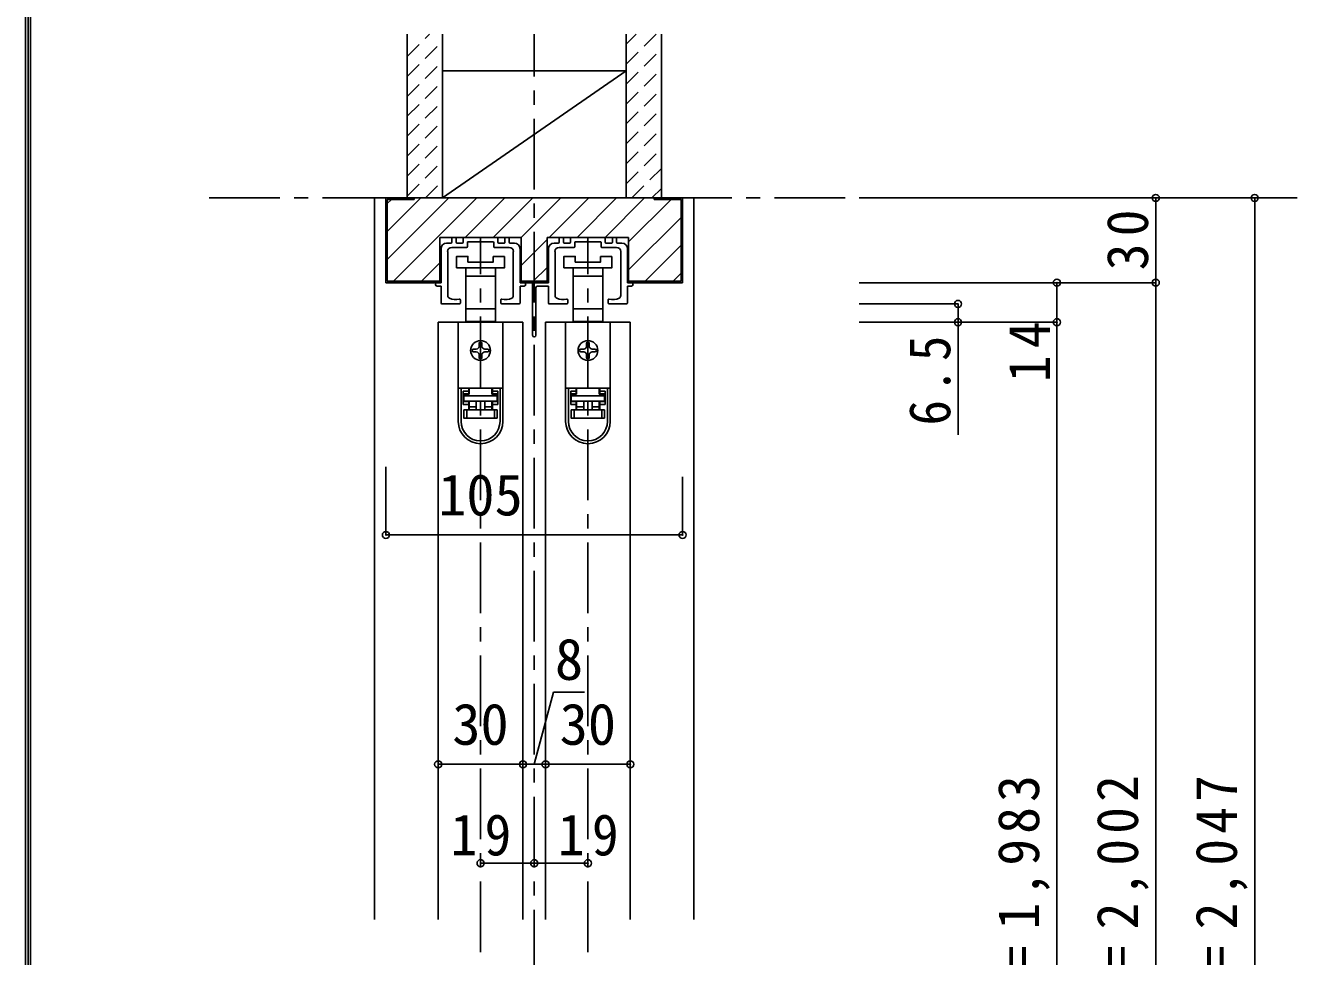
# Model space of a CAD drawing. Units: millimetres, scale not verified. Extents: x -973 to 977, y -718 to 696.
# Drawn here: x -973.3 to -519.3, y -329 to 0.5 of the extents above; entities that cross this region are included whole.
import ezdxf
from ezdxf.enums import TextEntityAlignment as Align

# ---------------------------------------------------------------- set-up
doc = ezdxf.new("R2010")
doc.units = ezdxf.units.MM
doc.header["$LTSCALE"] = 5
doc.header["$PDMODE"] = 32
doc.header["$PDSIZE"] = 2.5
doc.linetypes.add('CHAIN1', pattern=[8, 5, -1, 1, -1])
doc.linetypes.add('DASHED1', pattern=[1.8, 1.2, -0.6])
for name, color, linetype in [('0-1_通り芯', 4, 'CHAIN1'), ('0-2_柱', 3, 'Continuous'), ('0-3_仕上げ', 2, 'Continuous'), ('0-4_枠', 3, 'Continuous'), ('0-6_扉', 6, 'Continuous'), ('0-7_金物', 7, 'Continuous'), ('0-B_寸法', 7, 'Continuous'), ('0-C_ハッチ', 4, 'DASHED1'), ('F-1_枠', 6, 'Continuous')]:
    doc.layers.add(name, color=color, linetype=linetype)
doc.styles.add('ＭＳ ゴシック', font='')
doc.styles.get('ＭＳ ゴシック').set_extended_font_data('MS Gothic')

# ---------------------------------------------------------------- blocks, each defined once
blk = doc.blocks.new('下荷重(戸車)')
at = {"layer": '0-7_金物'}
for p, q in [((8.5, 37.107), (4.5, 37.107)), ((5.25, 30.107), (5.25, 33.107)), ((-5.25, 30.107), (0, 30.107)), ((0, 30.107), (5.25, 30.107)), ((5.25, 18.507), (5.25, 30.107)), ((0, 18.507), (-5.25, 18.507)), ((-5.25, 18.507), (-5.25, 14.107)), ((5.25, 18.507), (0, 18.507)), ((5.25, 14.107), (5.25, 18.507)), ((7.9, 13.807), (-7.9, 13.807)), ((-7.9, 13.807), (-7.9, -9.493)), ((-5.25, 14.107), (-4, 14.107)), ((-4, 14.107), (-4, 13.807)), ((4, 14.107), (-4, 14.107)), ((4, 14.107), (5.25, 14.107)), ((4, 13.807), (4, 14.107)), ((7.9, 13.807), (7.9, -9.493)), ((-0.5, 6.307), (-0.5, 5.307)), ((0.5, 5.307), (0.5, 6.307)), ((-1.5, 4.307), (-2.5, 4.307)), ((-2.5, 3.307), (-1.5, 3.307)), ((-0.5, 2.307), (-0.5, 1.307)), ((0.5, 1.307), (0.5, 2.307)), ((2.5, 4.307), (1.5, 4.307)), ((1.5, 3.307), (2.5, 3.307)), ((7.9, -9.493), (-7.9, -9.493)), ((-7.9, -9.493), (-7.9, -9.593)), ((-6.9, -9.593), (-7.9, -9.593)), ((-7.9, -9.593), (-7.9, -21.293)), ((-4.2, -9.593), (-6.9, -9.593)), ((-6.9, -21.293), (-6.9, -9.593)), ((-6.1, -10.593), (-6.1, -15.293)), ((-6.1, -10.593), (-4.2, -10.593)), ((-5.9, -11.693), (-5.9, -12.193)), ((-4, -11.693), (-5.9, -11.693)), ((-5.9, -12.193), (5.9, -12.193)), ((-5.9, -14.193), (-5.9, -12.193)), ((-4.9, -9.593), (-4.9, -9.493)), ((-4.2, -9.593), (-4.2, -10.593)), ((-4, -11.693), (-4, -9.493)), ((4, -9.493), (4, -11.693)), ((5.9, -11.693), (4, -11.693)), ((6.9, -9.593), (4.2, -9.593)), ((4.2, -10.593), (4.2, -9.593)), ((4.2, -11.593), (4.2, -10.593)), ((4.2, -10.593), (6.1, -10.593)), ((6.1, -11.593), (4.2, -11.593)), ((4.9, -9.493), (4.9, -9.593)), ((5.9, -12.193), (5.9, -11.693)), ((5.9, -12.193), (5.9, -14.193)), ((6.1, -15.293), (6.1, -10.593)), ((6.9, -9.593), (6.9, -21.293)), ((7.9, -9.593), (6.9, -9.593)), ((7.9, -9.493), (7.9, -9.593)), ((7.9, -21.293), (7.9, -9.593)), ((-6.1, -14.293), (-4.2, -14.293)), ((-4.2, -15.293), (-6.1, -15.293)), ((5.9, -14.193), (-5.9, -14.193)), ((-5.9, -17.193), (-4.9, -17.193)), ((-4.9, -17.193), (4.9, -17.193)), ((-4.9, -17.193), (-4.9, -20.193)), ((-4.2, -14.293), (-4.2, -15.293)), ((-4.2, -15.293), (-4.2, -17.193)), ((-4, -16.193), (-4, -14.193)), ((-1.5, -14.193), (-1.5, -17.193)), ((1.5, -14.193), (1.5, -17.193)), ((1.5, -16.193), (4, -16.193)), ((6.1, -15.293), (4.2, -15.293)), ((4.2, -17.193), (4.2, -15.293)), ((4.9, -17.193), (5.9, -17.193)), ((5.9, -17.193), (5.9, -20.193)), ((4.9, -20.193), (-4.9, -20.193))]:
    blk.add_line(p, q, dxfattribs=at)
for points in [[(-8.5, 33.107), (0, 33.107), (8.5, 33.107), (8.5, 37.107)], [(4.5, 37.107), (4.5, 35.107), (-4.5, 35.107), (-4.5, 37.107), (-8.5, 37.107), (-8.5, 33.107)], [(-5.25, 33.107), (-5.25, 30.107), (-5.25, 18.507)], [(-4.2, -10.593), (-4.2, -11.593), (-6.1, -11.593)], [(-4.9, -20.193), (-5.9, -20.193), (-5.9, -17.193)], [(-4, -17.193), (-4, -16.193), (-1.5, -16.193)], [(4, -14.193), (4, -16.193), (4, -17.193)], [(4.2, -15.293), (4.2, -14.293), (6.1, -14.293)], [(5.9, -20.193), (4.9, -20.193), (4.9, -17.193)]]:
    blk.add_lwpolyline(points, dxfattribs=at)
blk.add_circle((0, 3.807), 3.5, dxfattribs=at)
for centre, radius, start, end in [((-1.5, 5.307), 1, 270, 0), ((0, 6.307), 0.5, 90, 180), ((0, 6.307), 0.5, 0, 90), ((1.5, 5.307), 1, 180, 270), ((-2.5, 3.807), 0.5, 90, 180), ((-2.5, 3.807), 0.5, 180, 270), ((-1.5, 2.307), 1, 0, 90), ((0, 1.307), 0.5, 180, 270), ((0, 1.307), 0.5, 270, 0), ((1.5, 2.307), 1, 90, 180), ((2.5, 3.807), 0.5, 0, 90), ((2.5, 3.807), 0.5, 270, 0), ((0, -21.293), 7.9, 180, 0), ((0, -21.293), 6.9, 180, 0)]:
    blk.add_arc(centre, radius, start, end, dxfattribs=at)
blk = doc.blocks.new('02')
at = {"layer": '0-B_寸法'}
for p, q in [((-14, 4.623), (-14, -7.377)), ((-12, 6.623), (-10.45, 6.623)), ((-10.15, 6.923), (-10.15, 8.323)), ((-10.15, 5.123), (-4.95, 5.123)), ((-8.95, 8.623), (-9.85, 8.623)), ((-8.65, 6.923), (-8.65, 8.323)), ((-6.45, 6.623), (-8.35, 6.623)), ((-6.15, 8.323), (-6.15, 6.923)), ((-5.85, 8.623), (5.85, 8.623)), ((-4.65, 5.423), (-4.65, 6.823)), ((-4.35, 7.123), (-0.3, 7.123)), ((0, 7.423), (-0.3, 7.123)), ((0, 7.423), (0.3, 7.123)), ((4.35, 7.123), (0.3, 7.123)), ((4.65, 5.423), (4.65, 6.823)), ((10.15, 5.123), (4.95, 5.123)), ((6.15, 8.323), (6.15, 6.923)), ((6.45, 6.623), (8.35, 6.623)), ((8.65, 6.923), (8.65, 8.323)), ((8.95, 8.623), (9.85, 8.623)), ((10.15, 6.923), (10.15, 8.323)), ((12, 6.623), (10.45, 6.623)), ((14, 4.623), (14, -7.377)), ((-11.6, -11.949), (-11.6, 3.623)), ((11.6, -11.949), (11.6, 3.623)), ((-15.4, -7.377), (-14, -7.377)), ((-15.4, -8.577), (-14, -8.577)), ((-14, -14.577), (-14, -8.577)), ((15.4, -7.377), (14, -7.377)), ((15.4, -8.577), (14, -8.577)), ((14, -14.577), (14, -8.577)), ((-7.15, -14.577), (-7.15, -13.502)), ((7.15, -14.577), (7.15, -13.502)), ((-13.7, -14.877), (-7.45, -14.877)), ((13.7, -14.877), (7.45, -14.877))]:
    blk.add_line(p, q, dxfattribs=at)
for centre, radius, start, end in [((-12, 4.623), 2, 90, 180), ((-10.15, 3.623), 1.5, 90, 180), ((-10.45, 6.923), 0.3, 270, 0), ((-9.85, 8.323), 0.3, 90, 180), ((-8.95, 8.323), 0.3, 0, 90), ((-8.35, 6.923), 0.3, 180, 270), ((-6.45, 6.923), 0.3, 270, 0), ((-5.85, 8.323), 0.3, 90, 180), ((-4.95, 5.423), 0.3, 270, 0), ((-4.35, 6.823), 0.3, 90, 180), ((4.35, 6.823), 0.3, 0, 90), ((4.95, 5.423), 0.3, 180, 270), ((5.85, 8.323), 0.3, 0, 90), ((6.45, 6.923), 0.3, 180, 270), ((8.35, 6.923), 0.3, 270, 0), ((8.95, 8.323), 0.3, 90, 180), ((9.85, 8.323), 0.3, 0, 90), ((10.45, 6.923), 0.3, 180, 270), ((10.15, 3.623), 1.5, 0, 90), ((12, 4.623), 2, 0, 90), ((-15.4, -7.977), 0.6, 90, 180), ((-15.4, -7.977), 0.6, 180, 270), ((15.4, -7.977), 0.6, 0, 90), ((15.4, -7.977), 0.6, 270, 0), ((-10.6, -11.949), 1, 180, 243.25632), ((-8.8, -8.377), 5, 243.25632, 284.75682), ((-7.45, -13.502), 0.3, 0, 104.75682), ((7.45, -13.502), 0.3, 75.24318, 180), ((8.8, -8.377), 5, 255.24318, 296.74368), ((10.6, -11.949), 1, 296.74368, 0), ((-13.7, -14.577), 0.3, 180, 270), ((-7.45, -14.577), 0.3, 270, 0), ((7.45, -14.577), 0.3, 180, 270), ((13.7, -14.577), 0.3, 270, 0)]:
    blk.add_arc(centre, radius, start, end, dxfattribs=at)
blk = doc.blocks.new('03')
at = {"layer": '0-B_寸法'}
for p, q in [((-9.229, 7.776), (-9.229, 9.176)), ((-8.029, 9.476), (-8.929, 9.476)), ((-7.729, 7.776), (-7.729, 9.176)), ((-5.229, 9.176), (-5.229, 7.776)), ((-4.929, 9.476), (6.771, 9.476)), ((7.071, 9.176), (7.071, 7.776)), ((9.571, 7.776), (9.571, 9.176)), ((9.871, 9.476), (10.771, 9.476)), ((11.071, 7.776), (11.071, 9.176)), ((-13.079, 5.476), (-13.079, -6.524)), ((-11.079, 7.476), (-9.529, 7.476)), ((-9.229, 5.976), (-4.029, 5.976)), ((-5.529, 7.476), (-7.429, 7.476)), ((-3.729, 6.276), (-3.729, 7.676)), ((-3.429, 7.976), (0.621, 7.976)), ((0.921, 8.276), (0.621, 7.976)), ((0.921, 8.276), (1.221, 7.976)), ((5.271, 7.976), (1.221, 7.976)), ((5.571, 6.276), (5.571, 7.676)), ((11.071, 5.976), (5.871, 5.976)), ((7.371, 7.476), (9.271, 7.476)), ((12.921, 7.476), (11.371, 7.476)), ((14.921, 5.476), (14.921, -6.524)), ((-10.679, -11.096), (-10.679, 4.476)), ((12.521, -11.096), (12.521, 4.476)), ((-18.679, -25.124), (-18.679, -7.024)), ((-18.179, -6.524), (-13.079, -6.524)), ((-17.479, -25.124), (-17.479, -8.224)), ((-16.979, -7.724), (-13.079, -7.724)), ((-13.079, -13.724), (-13.079, -7.724)), ((16.321, -6.524), (14.921, -6.524)), ((16.321, -7.724), (14.921, -7.724)), ((14.921, -13.724), (14.921, -7.724)), ((-6.229, -13.724), (-6.229, -12.649)), ((8.071, -13.724), (8.071, -12.649)), ((-12.779, -14.024), (-6.529, -14.024)), ((14.621, -14.024), (8.371, -14.024))]:
    blk.add_line(p, q, dxfattribs=at)
for centre, radius, start, end in [((-8.929, 9.176), 0.3, 90, 180), ((-8.029, 9.176), 0.3, 0, 90), ((-4.929, 9.176), 0.3, 90, 180), ((6.771, 9.176), 0.3, 0, 90), ((9.871, 9.176), 0.3, 90, 180), ((10.771, 9.176), 0.3, 0, 90), ((-11.079, 5.476), 2, 90, 180), ((-9.229, 4.476), 1.5, 90, 180), ((-9.529, 7.776), 0.3, 270, 0), ((-7.429, 7.776), 0.3, 180, 270), ((-5.529, 7.776), 0.3, 270, 0), ((-4.029, 6.276), 0.3, 270, 0), ((-3.429, 7.676), 0.3, 90, 180), ((5.271, 7.676), 0.3, 0, 90), ((5.871, 6.276), 0.3, 180, 270), ((7.371, 7.776), 0.3, 180, 270), ((9.271, 7.776), 0.3, 270, 0), ((11.371, 7.776), 0.3, 180, 270), ((11.071, 4.476), 1.5, 0, 90), ((12.921, 5.476), 2, 0, 90), ((-18.179, -7.024), 0.5, 90, 180), ((-16.979, -8.224), 0.5, 90, 180), ((16.321, -7.124), 0.6, 0, 90), ((16.321, -7.124), 0.6, 270, 0), ((-9.679, -11.096), 1, 180, 243.25632), ((-7.879, -7.524), 5, 243.25632, 284.75682), ((-6.529, -12.649), 0.3, 0, 104.75682), ((8.371, -12.649), 0.3, 75.24318, 180), ((9.721, -7.524), 5, 255.24318, 296.74368), ((11.521, -11.096), 1, 296.74368, 0), ((-12.779, -13.724), 0.3, 180, 270), ((-6.529, -13.724), 0.3, 270, 0), ((8.371, -13.724), 0.3, 180, 270), ((14.621, -13.724), 0.3, 270, 0), ((-18.079, -25.124), 0.6, 180, 0)]:
    blk.add_arc(centre, radius, start, end, dxfattribs=at)

msp = doc.modelspace()

# ---------------------------------------------------------------- linework, layer by layer
at = {"layer": '0-1_通り芯'}
for p, q in [((-793.333, -577.5), (-793.333, -2.5)), ((-908.333, -60.5), (-519.333, -60.5)), ((-812.333, -567.5), (-812.333, -74.5)), ((-774.333, -567.5), (-774.333, -74.5))]:
    msp.add_line(p, q, dxfattribs=at)
at = {"layer": '0-2_柱'}
for p, q in [((-825.833, -15.5), (-760.833, -15.5)), ((-825.833, -60.5), (-760.833, -60.5))]:
    msp.add_line(p, q, dxfattribs=at)
at = {"layer": '0-2_柱', "color": 7}
msp.add_line((-825.833, -60.5), (-760.833, -15.5), dxfattribs=at)
at = {"layer": '0-3_仕上げ'}
for p, q in [((-838.333, -2.5), (-838.333, -60.5)), ((-825.833, -2.5), (-825.833, -60.5)), ((-760.833, -2.5), (-760.833, -60.5)), ((-748.333, -2.5), (-748.333, -60.5))]:
    msp.add_line(p, q, dxfattribs=at)
at = {"layer": '0-4_枠', "color": 4}
for p, q in [((-849.833, -60.5), (-845.833, -60.5)), ((-849.833, -60.5), (-849.833, -316)), ((-736.833, -60.5), (-740.833, -60.5)), ((-736.833, -316), (-736.833, -60.5))]:
    msp.add_line(p, q, dxfattribs=at)
at = {"layer": '0-4_枠'}
for p, q in [((-845.833, -90.5), (-845.833, -60.5)), ((-740.833, -60.5), (-845.833, -60.5)), ((-845.333, -90), (-845.333, -61)), ((-835.833, -61), (-845.333, -61)), ((-835.833, -61), (-835.833, -60.5)), ((-750.833, -61), (-750.833, -60.5)), ((-750.833, -61), (-741.333, -61)), ((-741.333, -90), (-741.333, -61)), ((-740.833, -90.5), (-740.833, -60.5)), ((-826.733, -90.5), (-826.733, -74.5)), ((-797.933, -74.5), (-826.733, -74.5)), ((-797.933, -90.5), (-797.933, -74.5)), ((-788.733, -90.5), (-788.733, -74.5)), ((-759.933, -74.5), (-788.733, -74.5)), ((-759.933, -90.5), (-759.933, -74.5)), ((-826.733, -90.5), (-845.833, -90.5)), ((-845.333, -90), (-826.733, -90)), ((-788.733, -90), (-797.933, -90)), ((-788.733, -90.5), (-797.933, -90.5)), ((-741.333, -90), (-759.933, -90)), ((-740.833, -90.5), (-759.933, -90.5))]:
    msp.add_line(p, q, dxfattribs=at)
at = {"layer": '0-6_扉'}
for p, q in [((-797.333, -104.5), (-827.333, -104.5)), ((-827.333, -104.5), (-827.333, -316)), ((-797.333, -104.5), (-797.333, -316)), ((-759.333, -104.5), (-789.333, -104.5)), ((-789.333, -104.5), (-789.333, -316)), ((-759.333, -104.5), (-759.333, -316))]:
    msp.add_line(p, q, dxfattribs=at)
at = {"layer": '0-B_寸法', "color": 4}
for p, q in [((-538.333, -60.5), (-678.333, -60.5)), ((-573.333, -60.5), (-573.333, -90.5)), ((-538.333, -60.5), (-538.333, -555.5)), ((-573.333, -90.5), (-678.333, -90.5)), ((-608.333, -90.5), (-608.333, -104.5)), ((-573.333, -567.5), (-573.333, -90.5)), ((-643.333, -98), (-678.333, -98)), ((-643.333, -98), (-643.333, -144.364)), ((-608.333, -104.5), (-678.333, -104.5)), ((-608.333, -104.5), (-608.333, -547.5)), ((-845.833, -179.804), (-845.833, -155.746)), ((-740.833, -179.804), (-740.833, -159.246)), ((-845.833, -179.804), (-740.833, -179.804)), ((-827.333, -261), (-759.333, -261)), ((-812.333, -296), (-793.333, -296)), ((-793.333, -296), (-774.333, -296))]:
    msp.add_line(p, q, dxfattribs=at)
msp.add_lwpolyline([(-793.333, -261), (-786.456, -235.514), (-775.536, -235.514)], dxfattribs=at)
at = {"layer": '0-B_寸法'}
for p in [(-573.333, -60.5), (-538.333, -60.5), (-608.333, -90.5), (-573.333, -90.5), (-643.333, -98), (-643.333, -104.5), (-608.333, -104.5), (-845.833, -179.804), (-740.833, -179.804), (-827.333, -261), (-797.333, -261), (-789.333, -261), (-759.333, -261), (-812.333, -296), (-793.333, -296), (-774.333, -296)]:
    msp.add_point(p, dxfattribs=at)
at = {"layer": '0-C_ハッチ'}
for p, q in [((-838.333, -10.395), (-830.438, -2.5)), ((-760.833, -6.032), (-757.301, -2.5)), ((-760.833, -13.103), (-750.23, -2.5)), ((-838.333, -17.466), (-825.833, -4.966)), ((-760.833, -20.174), (-748.333, -7.674)), ((-838.333, -24.537), (-825.833, -12.037)), ((-760.833, -27.246), (-748.333, -14.746)), ((-838.333, -31.608), (-825.833, -19.108)), ((-760.833, -34.317), (-748.333, -21.817)), ((-838.333, -38.679), (-825.833, -26.179)), ((-760.833, -41.388), (-748.333, -28.888)), ((-838.333, -45.751), (-825.833, -33.251)), ((-760.833, -48.459), (-748.333, -35.959)), ((-838.333, -52.822), (-825.833, -40.322)), ((-760.833, -55.53), (-748.333, -43.03)), ((-838.333, -59.893), (-825.833, -47.393)), ((-831.87, -60.5), (-825.833, -54.464)), ((-758.732, -60.5), (-748.333, -50.101)), ((-751.661, -60.5), (-748.333, -57.172))]:
    msp.add_line(p, q, dxfattribs=at)
at = {"layer": '0-C_ハッチ', "linetype": 'Continuous'}
for p, q in [((-845.333, -82.271), (-823.562, -60.5)), ((-845.333, -72.372), (-833.462, -60.5)), ((-845.333, -62.472), (-843.861, -61)), ((-843.163, -90), (-813.663, -60.5)), ((-817.763, -74.5), (-803.763, -60.5)), ((-807.864, -74.5), (-793.864, -60.5)), ((-797.964, -74.5), (-783.964, -60.5)), ((-788.065, -74.5), (-774.065, -60.5)), ((-778.165, -74.5), (-764.165, -60.5)), ((-768.266, -74.5), (-754.266, -60.5)), ((-759.933, -76.067), (-744.866, -61)), ((-759.933, -85.967), (-741.333, -67.367)), ((-797.933, -84.369), (-788.733, -75.169)), ((-741.333, -77.266), (-754.067, -90)), ((-826.733, -83.47), (-833.263, -90)), ((-793.665, -90), (-788.733, -85.068)), ((-744.168, -90), (-741.333, -87.166))]:
    msp.add_line(p, q, dxfattribs=at)
at = {"layer": 'F-1_枠'}
for p, q in [((-973.347, 695.833), (-973.347, -700.833)), ((-972.514, 695.833), (-972.514, -700.833)), ((-971.68, 695.833), (-971.68, -700.833))]:
    msp.add_line(p, q, dxfattribs=at)

# ---------------------------------------------------------------- block references
at = {"layer": '0-7_金物'}
for name, p in [('02', (-812.333, -83.123)), ('03', (-775.254, -83.976)), ('下荷重(戸車)', (-812.333, -118.307)), ('下荷重(戸車)', (-774.333, -118.307))]:
    msp.add_blockref(name, p, dxfattribs=at)

# ---------------------------------------------------------------- texts
at = {"layer": '0-B_寸法', "style": 'ＭＳ ゴシック'}
for s, p in [('105', (-827.333, -177.304)), ('8', (-785.996, -235.514)), ('30', (-822.333, -258.5)), ('30', (-784.333, -258.5))]:
    msp.add_text(s, height=14.66, dxfattribs=at).set_placement(p, align=Align.BOTTOM_LEFT)
at = {"layer": '0-B_寸法', "char_height": 14.66, "attachment_point": 7, "rotation": 90, "style": 'ＭＳ ゴシック'}
for s, insert in [('\\T1.27;\\W0.95;30', (-575.833, -86.125)), ('\\T1.27;\\W0.95;14', (-610.833, -125.75)), ('\\T1.27;\\W0.9;6.5', (-645.833, -141.042)), ('\\T1.19;\\W0.95;ＤＨ＝1,983', (-610.833, -387.25)), ('\\T1.19;\\W0.95;枠内＝2,002', (-575.833, -387.25)), ('\\T1.19;\\W0.95;枠外＝2,047', (-540.833, -387.25))]:
    msp.add_mtext(s, dxfattribs=dict(at, insert=insert))
at = {"layer": '0-B_寸法', "char_height": 14.66, "attachment_point": 7, "style": 'ＭＳ ゴシック'}
for insert in [(-822.958, -293.5), (-784.958, -293.5)]:
    msp.add_mtext('\\T1.27;\\W0.95;19', dxfattribs=dict(at, insert=insert))

doc.saveas('drawing.dxf')
